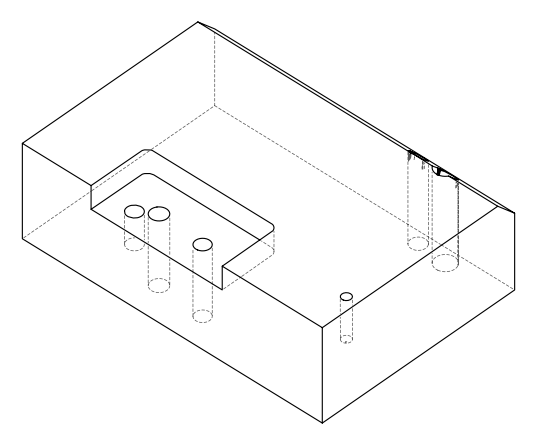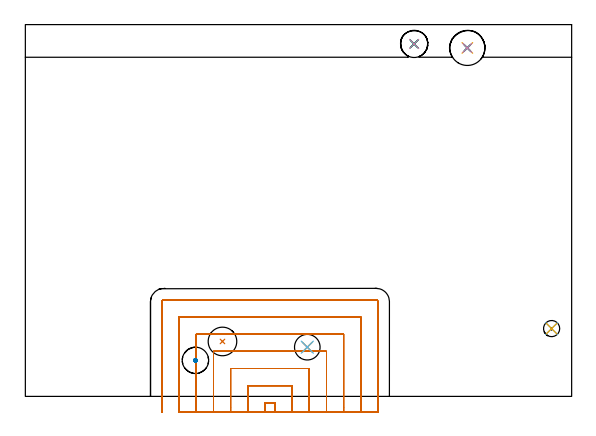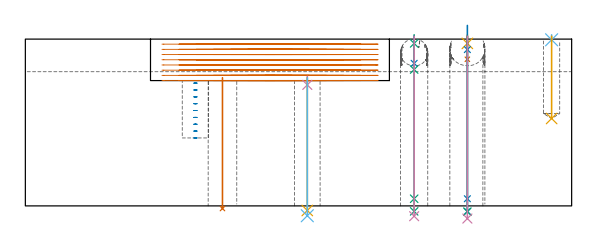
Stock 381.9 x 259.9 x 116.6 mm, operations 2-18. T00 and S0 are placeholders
(PLAN: 18 operations, 13 tool changes, 65.2 min)
(1 AREA_MILL | FG_CHAMFER_SURFACE | UGT0205_001 | 26.07 min | 98666 mm3)
(2 MILL_SLOT | SLOT_PARTIAL_RECTANGULAR | NXT0201_012 | Follow Part, ap 4, ae 75% | 34.25 min | 364611 mm3)
(3 MILL_BLIND_HOLE_FROM_SOLID_MATERIAL | STEP1POCKET | NXT0201_012 | Spiral | 0.42 min | 10658 mm3)
(4 SPOT_DRILL | STEP1HOLE_1 | NXT0321_9005460120000 | 0.05 min | 41 mm3)
(5 SPOT_DRILL_1 | STEP1HOLE_2 | NXT0321_9005460120000 | 0.06 min | 157 mm3)
(6 SPOT_DRILL_2 | STEP1HOLE_3 | NXT0321_9005460120000 | 0.05 min | 125 mm3)
(7 SPOT_DRILL_3 | STEP1POCKET_1 | NXT0321_9005460120000 | 0.03 min | 4 mm3)
(8 INDEXABLE_INSERT_DRILL_THROUGH_HOLE_FROM_SOLID | STEP1HOLE | NXT0302_011 | 0.37 min | 27467 mm3)
(9 DRILL_BLIND_HOLE_INTO_CENTER | STEP1HOLE_1 | UGT0301_508 | 0.08 min | 691 mm3)
(10 GUN_DRILL_THROUGH_HOLE | STEP1HOLE_1 | UGT0307_007 | 0.59 min | 7931 mm3)
(11 DRILL_TO_ENLARGE_THROUGH_HOLE | STEP1HOLE_1 | UGT0301_048 | 0.5 min | 21970 mm3)
(12 DRILL_THROUGH_HOLE_INTO_CENTER | STEP1HOLE_2 | NXT0301_065 | 0.38 min | 5900 mm3)
(13 DRILL_TO_ENLARGE_THROUGH_HOLE_1 | STEP1HOLE_2 | UGT0301_249 | 0.39 min | 15938 mm3)
(14 DRILL_BLIND_HOLE_INTO_CENTER_1 | STEP1HOLE_3 | NXT0301_065 | 0.07 min | 629 mm3)
(15 GUN_DRILL_THROUGH_HOLE_1 | STEP1HOLE_3 | UGT0307_007 | 0.62 min | 8160 mm3)
(16 DRILL_TO_ENLARGE_THROUGH_HOLE_2 | STEP1HOLE_3 | NXT0301_104 | 0.49 min | 8363 mm3)
(17 DRILL_TO_ENLARGE_THROUGH_HOLE_3 | STEP1HOLE_3 | UGT0301_058 | 0.51 min | 34783 mm3)
(18 DRILL_BLIND_HOLE_INTO_CENTER_2 | STEP1POCKET_1 | UGT0301_508 | 0.23 min | 5308 mm3)
(TOOL UGT0205_001 | Chamfer Mill 20 x 3 x 45 deg. | D20 FL50 Z2)
(TOOL NXT0201_012 | ENDMILL 16mm [2P460-1600-NA 1630] | D16 FL38 Z6)
(TOOL NXT0321_9005460120000 | NC Spot Drill, 142deg, 12mm, Carbide, Uncoated | D12 PA142 FL30 Z2)
(TOOL NXT0302_011 | Index. Insert Drill 20mm [880-D2000L25-05] | D20 PA176 FL100 Z2)
(TOOL UGT0301_508 | Carbide Drill 11.3 mm | D11.3 PA118 FL94 Z2)
(TOOL UGT0307_007 | Gun Drill 10 mm | D10 PA130 FL24 Z1)
(TOOL UGT0301_048 | Twist Drill 19 mm | D19 PA118 FL135 Z2)
(TOOL NXT0301_065 | Carbide Drill 9.4mm [860.1-0940-075A1-MM 2214] | D9.4 PA140 FL98 Z2)
(TOOL UGT0301_249 | Twist Drill 17.9 mm | D17.9 PA118 FL130 Z2)
(TOOL NXT0301_104 | Carbide Drill 14mm [860.1-1400-112A1-MM 2214] | D14 PA140 FL123 Z2)
(TOOL UGT0301_058 | Twist Drill 24.5 mm | D24.5 PA118 FL160 Z2)
(OP 2 MILL_SLOT)
G17 G21 G94 G90
T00 M6
G54
G17 G0 G90 X174.5 Y-11. S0 M3
G43 Z126.71 H1
Z113.071
G94 G1 Y-8. F250.
Y-4.5 F500.
X167.5
Y-8.
Y-11. F250.
X186.5
Y-8.
Y7.5 F500.
X155.5
Y-8.
Y-11. F250.
X198.5
Y-8.
Y19.5 F500.
X143.5
Y-8.
Y-11. F250.
X210.5
Y-8.
Y31.5 F500.
X131.5
Y-8.
Y-11. F250.
X222.5
Y-8.
Y43.5 F500.
X119.5
Y-8.
Y-11. F250.
X234.5
Y-8.
Y55.5 F500.
X107.5
Y-8.
Y-11. F250.
X246.5
Y-8.
Y66.2 F500.
G3 X245.2 Y67.5 R1.3
G1 X96.8
G3 X95.5 Y66.2 R1.3
G1 Y-8.
Y-11. F250.
G0 X174.5 Z109.432
G1 Y-8.
Y-4.5 F500.
X167.5
Y-8.
Y-11. F250.
X186.5
Y-8.
Y7.5 F500.
X155.5
Y-8.
Y-11. F250.
X198.5
Y-8.
Y19.5 F500.
X143.5
Y-8.
Y-11. F250.
X210.5
Y-8.
Y31.5 F500.
X131.5
Y-8.
Y-11. F250.
X222.5
Y-8.
Y43.5 F500.
X119.5
Y-8.
Y-11. F250.
X234.5
Y-8.
Y55.5 F500.
X107.5
Y-8.
Y-11. F250.
X246.5
Y-8.
Y66.2 F500.
G3 X245.2 Y67.5 R1.3
G1 X96.8
G3 X95.5 Y66.2 R1.3
G1 Y-8.
Y-11. F250.
G0 X174.5 Z105.793
G1 Y-8.
Y-4.5 F500.
X167.5
Y-8.
Y-11. F250.
X186.5
Y-8.
Y7.5 F500.
X155.5
Y-8.
Y-11. F250.
X198.5
Y-8.
Y19.5 F500.
X143.5
Y-8.
Y-11. F250.
X210.5
Y-8.
Y31.5 F500.
X131.5
Y-8.
Y-11. F250.
X222.5
Y-8.
Y43.5 F500.
X119.5
Y-8.
Y-11. F250.
X234.5
Y-8.
Y55.5 F500.
X107.5
Y-8.
Y-11. F250.
X246.5
Y-8.
Y66.2 F500.
G3 X245.2 Y67.5 R1.3
G1 X96.8
G3 X95.5 Y66.2 R1.3
G1 Y-8.
Y-11. F250.
G0 X174.5 Z102.155
G1 Y-8.
Y-4.5 F500.
X167.5
Y-8.
Y-11. F250.
X186.5
Y-8.
Y7.5 F500.
X155.5
Y-8.
Y-11. F250.
X198.5
Y-8.
Y19.5 F500.
X143.5
Y-8.
Y-11. F250.
X210.5
Y-8.
Y31.5 F500.
X131.5
Y-8.
Y-11. F250.
X222.5
Y-8.
Y43.5 F500.
X119.5
Y-8.
Y-11. F250.
X234.5
Y-8.
Y55.5 F500.
X107.5
Y-8.
Y-11. F250.
X246.5
Y-8.
Y66.2 F500.
G3 X245.2 Y67.5 R1.3
G1 X96.8
G3 X95.5 Y66.2 R1.3
G1 Y-8.
Y-11. F250.
G0 X174.5 Z98.516
G1 Y-8.
Y-4.5 F500.
X167.5
Y-8.
Y-11. F250.
X186.5
Y-8.
Y7.5 F500.
X155.5
Y-8.
Y-11. F250.
X198.5
Y-8.
Y19.5 F500.
X143.5
Y-8.
Y-11. F250.
X210.5
Y-8.
Y31.5 F500.
X131.5
Y-8.
Y-11. F250.
X222.5
Y-8.
Y43.5 F500.
X119.5
Y-8.
Y-11. F250.
X234.5
Y-8.
Y55.5 F500.
X107.5
Y-8.
Y-11. F250.
X246.5
Y-8.
Y66.2 F500.
G3 X245.2 Y67.5 R1.3
G1 X96.8
G3 X95.5 Y66.2 R1.3
G1 Y-8.
Y-11. F250.
G0 X174.5 Z94.877
G1 Y-8.
Y-4.5 F500.
X167.5
Y-8.
Y-11. F250.
X186.5
Y-8.
Y7.5 F500.
X155.5
Y-8.
Y-11. F250.
X198.5
Y-8.
Y19.5 F500.
X143.5
Y-8.
Y-11. F250.
X210.5
Y-8.
Y31.5 F500.
X131.5
Y-8.
Y-11. F250.
X222.5
Y-8.
Y43.5 F500.
X119.5
Y-8.
Y-11. F250.
X234.5
Y-8.
Y55.5 F500.
X107.5
Y-8.
Y-11. F250.
X246.5
Y-8.
Y66.2 F500.
G3 X245.2 Y67.5 R1.3
G1 X96.8
G3 X95.5 Y66.2 R1.3
G1 Y-8.
Y-11. F250.
G0 X174.5 Z91.239
G1 Y-8.
Y-4.5 F500.
X167.5
Y-8.
Y-11. F250.
X186.5
Y-8.
Y7.5 F500.
X155.5
Y-8.
Y-11. F250.
X198.5
Y-8.
Y19.5 F500.
X143.5
Y-8.
Y-11. F250.
X210.5
Y-8.
Y31.5 F500.
X131.5
Y-8.
Y-11. F250.
X222.5
Y-8.
Y43.5 F500.
X119.5
Y-8.
Y-11. F250.
X234.5
Y-8.
Y55.5 F500.
X107.5
Y-8.
Y-11. F250.
X246.5
Y-8.
Y66.2 F500.
G3 X245.2 Y67.5 R1.3
G1 X96.8
G3 X95.5 Y66.2 R1.3
G1 Y-8.
Y-11. F250.
G0 X174.5 Z87.6
G1 Y-8.
Y-4.5 F500.
X167.5
Y-8.
Y-11. F250.
X186.5
Y-8.
Y7.5 F500.
X155.5
Y-8.
Y-11. F250.
X198.5
Y-8.
Y19.5 F500.
X143.5
Y-8.
Y-11. F250.
X210.5
Y-8.
Y31.5 F500.
X131.5
Y-8.
Y-11. F250.
X222.5
Y-8.
Y43.5 F500.
X119.5
Y-8.
Y-11. F250.
X234.5
Y-8.
Y55.5 F500.
X107.5
Y-8.
Y-11. F250.
X246.5
Y-8.
Y66.2 F500.
G3 X245.2 Y67.5 R1.3
G1 X96.8
G3 X95.5 Y66.2 R1.3
G1 Y-8.
Y-11. F250.
G0 Z126.71
M5
M2
(OP 3 MILL_BLIND_HOLE_FROM_SOLID_MATERIAL)
G17 G21 G94 G90
T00 M6
G54
G17 G0 G90 X118.9 Y25.2 S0 M3
G43 Z126.6 H1
Z85.811
G94 G3 X119.5 Y25.8 R0.6 F250.
X118.9 Y26.4 R0.6
X117.7 Y25.2 R1.2
X118.9 Y26.4 R-1.2
X118.3 Y25.8 R0.6
X118.9 Y25.2 R0.6
G0 Z81.022
G3 X119.5 Y25.8 R0.6
X118.9 Y26.4 R0.6
X117.7 Y25.2 R1.2
X118.9 Y26.4 R-1.2
X118.3 Y25.8 R0.6
X118.9 Y25.2 R0.6
G0 Z76.233
G3 X119.5 Y25.8 R0.6
X118.9 Y26.4 R0.6
X117.7 Y25.2 R1.2
X118.9 Y26.4 R-1.2
X118.3 Y25.8 R0.6
X118.9 Y25.2 R0.6
G0 Z71.444
G3 X119.5 Y25.8 R0.6
X118.9 Y26.4 R0.6
X117.7 Y25.2 R1.2
X118.9 Y26.4 R-1.2
X118.3 Y25.8 R0.6
X118.9 Y25.2 R0.6
G0 Z66.656
G3 X119.5 Y25.8 R0.6
X118.9 Y26.4 R0.6
X117.7 Y25.2 R1.2
X118.9 Y26.4 R-1.2
X118.3 Y25.8 R0.6
X118.9 Y25.2 R0.6
G0 Z61.867
G3 X119.5 Y25.8 R0.6
X118.9 Y26.4 R0.6
X117.7 Y25.2 R1.2
X118.9 Y26.4 R-1.2
X118.3 Y25.8 R0.6
X118.9 Y25.2 R0.6
G0 Z57.078
G3 X119.5 Y25.8 R0.6
X118.9 Y26.4 R0.6
X117.7 Y25.2 R1.2
X118.9 Y26.4 R-1.2
X118.3 Y25.8 R0.6
X118.9 Y25.2 R0.6
G0 Z52.289
G3 X119.5 Y25.8 R0.6
X118.9 Y26.4 R0.6
X117.7 Y25.2 R1.2
X118.9 Y26.4 R-1.2
X118.3 Y25.8 R0.6
X118.9 Y25.2 R0.6
G0 Z47.5
G3 X119.5 Y25.8 R0.6
X118.9 Y26.4 R0.6
X117.7 Y25.2 R1.2
X118.9 Y26.4 R-1.2
X118.3 Y25.8 R0.6
X118.9 Y25.2 R0.6
G0 Z126.6
M5
M2
(OP 4 SPOT_DRILL)
G17 G21 G94 G90
T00 M6
G54
G17 G0 G90 X271.8 Y246.4 S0 M3
G43 Z126.6 H0
G94 G81 G98 Z113.6 F250. R119.6
G80
M5
M2
(OP 5 SPOT_DRILL_1)
G17 G21 G94 G90
T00 M6
G54
G17 G0 G90 X197.1 Y34.4 S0 M3
G43 Z126.6 H0
G94 G81 G98 Z84.6 F250. R90.6
G80
M5
M2
(OP 6 SPOT_DRILL_2)
G17 G21 G94 G90
T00 M6
G54
G17 G0 G90 X309. Y243.6 S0 M3
G43 Z126.6 H0
G94 G81 G98 Z113.6 F250. R119.6
G80
M5
M2
(OP 7 SPOT_DRILL_3)
G17 G21 G94 G90
T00 M6
G54
G17 G0 G90 X367.9 Y47.4 S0 M3
G43 Z126.6 H0
G94 G81 G98 Z116.114 F250. R119.6
G80
M5
M2
(OP 8 INDEXABLE_INSERT_DRILL_THROUGH_HOLE_FROM_SOLID)
G17 G21 G94 G90
T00 M6
G54
G17 G0 G90 X137.8 Y38.4 S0 M3
G43 Z126.6 H1
G94 G81 G98 Z-1.849 F250. R89.6
G80
M5
M2
(OP 9 DRILL_BLIND_HOLE_INTO_CENTER)
G17 G21 G94 G90
T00 M6
G54
G17 G0 G90 X271.8 Y246.4 S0 M3
G43 Z126.6 H0
G94 G81 G98 Z99.65 F250. R118.6
G80
M5
M2
(OP 10 GUN_DRILL_THROUGH_HOLE)
G17 G21 G94 G90
T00 M6
G54
G17 G0 G90 X271.8 Y246.4 M8
G43 Z126.6 H0
Z114.767
S716 M3
G94 G1 Z95.323 F125. M26
G4 X.084
Z5. F250.
G4 X.084
Z-3.832 F125.
G4 X.084
M5
M9
G0 Z114.767
Z126.6
M2
(OP 11 DRILL_TO_ENLARGE_THROUGH_HOLE)
G17 G21 G94 G90
T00 M6
G54
G17 G0 G90 X271.8 Y246.4 S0 M3
G43 Z126.6 H0
G94 G73 G98 Z-7.208 F250. Q17.687 R118.6
G80
M5
M2
(OP 12 DRILL_THROUGH_HOLE_INTO_CENTER)
G17 G21 G94 G90
T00 M6
G54
G17 G0 G90 X197.1 Y34.4 S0 M3
G43 Z126.6 H1
G94 G73 G98 Z-3.211 F250. Q9.081 R89.6
G80
M5
M2
(OP 13 DRILL_TO_ENLARGE_THROUGH_HOLE_1)
G17 G21 G94 G90
T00 M6
G54
G17 G0 G90 X197.1 Y34.4 S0 M3
G43 Z126.6 H0
G94 G73 G98 Z-6.878 F250. Q15.746 R89.6
G80
M5
M2
(OP 14 DRILL_BLIND_HOLE_INTO_CENTER_1)
G17 G21 G94 G90
T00 M6
G54
G17 G0 G90 X309. Y243.6 S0 M3
G43 Z126.6 H1
G94 G81 G98 Z102.5 F250. R118.6
G80
M5
M2
(OP 15 GUN_DRILL_THROUGH_HOLE_1)
G17 G21 G94 G90
T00 M6
G54
G17 G0 G90 X309. Y243.6 M8
G43 Z126.6 H0
Z126.163
S716 M3
G94 G1 Z109.268 F125. M26
G4 X.084
Z5. F250.
G4 X.084
Z-3.832 F125.
G4 X.084
M5
M9
G0 Z126.163
Z126.6
M2
(OP 16 DRILL_TO_ENLARGE_THROUGH_HOLE_2)
G17 G21 G94 G90
T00 M6
G54
G17 G0 G90 X309. Y243.6 S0 M3
G43 Z126.6 H1
G94 G73 G98 Z-4.048 F250. Q13.405 R118.6
G80
M5
M2
(OP 17 DRILL_TO_ENLARGE_THROUGH_HOLE_3)
G17 G21 G94 G90
T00 M6
G54
G17 G0 G90 X309. Y243.6 S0 M3
G43 Z126.6 H0
G94 G73 G98 Z-8.861 F250. Q20.91 R118.6
G80
M5
M2
(OP 18 DRILL_BLIND_HOLE_INTO_CENTER_2)
G17 G21 G94 G90
T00 M6
G54
G17 G0 G90 X367.9 Y47.4 S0 M3
G43 Z126.6 H0
G94 G81 G98 Z61.1 F250. R118.6
G80
M5
M2
